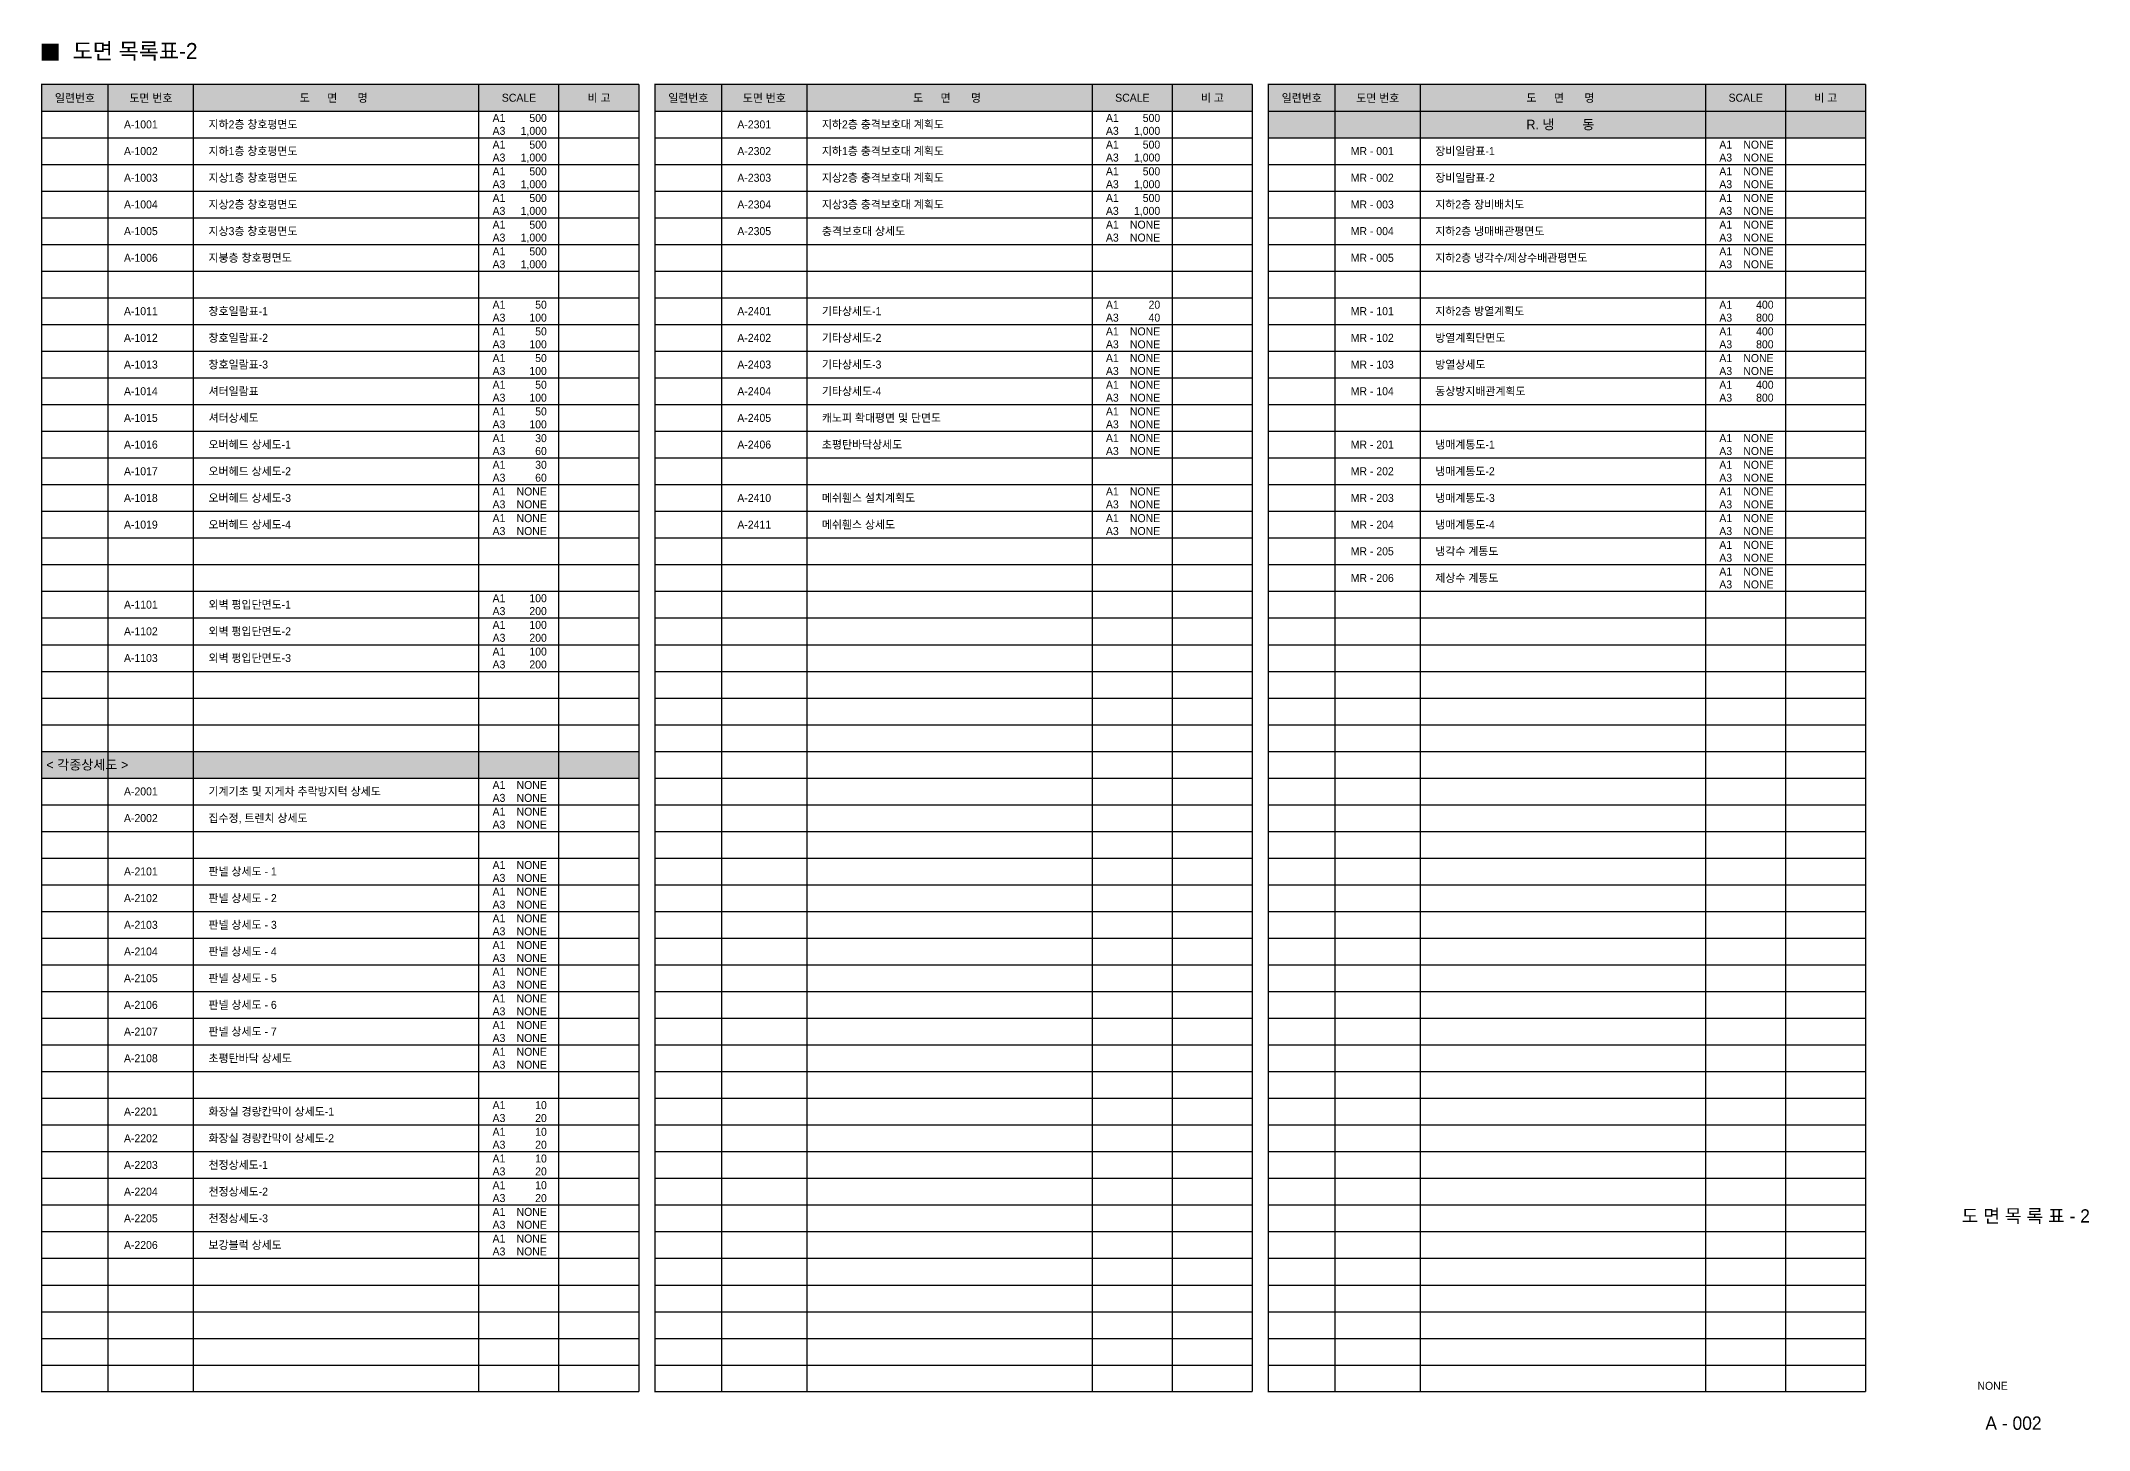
# Model space of a CAD drawing. Header units: millimetres. Extents: x 357974 to 1161961, y -783386 to -523075.
# Drawn here: x 777974 to 1161961, y -783386 to -523075 of the extents above; entities that cross this region are included whole.
import ezdxf
from ezdxf.enums import TextEntityAlignment as Align

# ---------------------------------------------------------------- set-up
doc = ezdxf.new("R2010")
doc.units = ezdxf.units.MM
for name, color, linetype in [('4A.TEC FORM-TEXT', 3, 'Continuous'), ('4A.TEC TEXT 2', 3, 'Continuous'), ('HAT', 8, 'Continuous'), ('TABLE', 7, 'Continuous'), ('TEXT', 3, 'Continuous')]:
    doc.layers.add(name, color=color, linetype=linetype)
doc.styles.add('나눔고딕', font='')
doc.styles.add('돋움', font='')
doc.styles.get('나눔고딕').set_extended_font_data('Dotum')
doc.styles.get('돋움').set_extended_font_data('Dotum')

msp = doc.modelspace()

# ---------------------------------------------------------------- hatches: boundary and pattern name
at = {"layer": 'HAT'}
for color, points in [(252, [(778099, -531209), (890099, -531209), (890099, -536209), (778099, -536209)]), (252, [(893099, -531209), (1005099, -531209), (1005099, -536209), (893099, -536209)]), (252, [(1008099, -531209), (1120099, -531209), (1120099, -536209), (1008099, -536209)]), (252, [(1008099, -536209), (1120099, -536209), (1120099, -541209), (1008099, -541209)]), (254, [(778099, -656209), (890099, -656209), (890099, -661209), (778099, -661209)])]:
    msp.add_hatch(color=color, dxfattribs=at).paths.add_polyline_path(points)

# ---------------------------------------------------------------- linework, layer by layer
at = {"layer": 'TABLE'}
for p, q in [((790599, -536209), (790599, -531209)), ((790599, -536209), (790599, -531209)), ((806599, -536209), (806599, -531209)), ((806599, -536209), (806599, -531209)), ((860099, -536209), (860099, -531209)), ((860099, -536209), (860099, -531209)), ((875099, -536209), (875099, -531209)), ((875099, -536209), (875099, -531209)), ((905599, -536209), (905599, -531209)), ((905599, -536209), (905599, -531209)), ((921599, -536209), (921599, -531209)), ((921599, -536209), (921599, -531209)), ((975099, -536209), (975099, -531209)), ((975099, -536209), (975099, -531209)), ((990099, -536209), (990099, -531209)), ((990099, -536209), (990099, -531209)), ((1020599, -536209), (1020599, -531209)), ((1020599, -536209), (1020599, -531209)), ((1036599, -536209), (1036599, -531209)), ((1036599, -536209), (1036599, -531209)), ((1090099, -536209), (1090099, -531209)), ((1090099, -536209), (1090099, -531209)), ((1105099, -536209), (1105099, -531209)), ((1105099, -536209), (1105099, -531209)), ((778099, -536209), (890099, -536209)), ((790599, -776209), (790599, -536209)), ((790599, -776209), (790599, -536209)), ((806599, -776209), (806599, -536209)), ((806599, -776209), (806599, -536209)), ((860099, -776209), (860099, -536209)), ((860099, -776209), (860099, -536209)), ((875099, -776209), (875099, -536209)), ((875099, -776209), (875099, -536209)), ((893099, -536209), (1005099, -536209)), ((905599, -776209), (905599, -536209)), ((905599, -776209), (905599, -536209)), ((921599, -776209), (921599, -536209)), ((921599, -776209), (921599, -536209)), ((975099, -776209), (975099, -536209)), ((975099, -776209), (975099, -536209)), ((990099, -776209), (990099, -536209)), ((990099, -776209), (990099, -536209)), ((1008099, -536209), (1120099, -536209)), ((1020599, -776209), (1020599, -536209)), ((1020599, -776209), (1020599, -536209)), ((1036599, -776209), (1036599, -536209)), ((1036599, -776209), (1036599, -536209)), ((1090099, -776209), (1090099, -536209)), ((1090099, -776209), (1090099, -536209)), ((1105099, -776209), (1105099, -536209)), ((1105099, -776209), (1105099, -536209)), ((778099, -541209), (890099, -541209)), ((893099, -541209), (1005099, -541209)), ((905599, -701209), (905599, -541209)), ((921599, -701209), (921599, -541209)), ((921599, -701209), (921599, -541209)), ((975099, -701209), (975099, -541209)), ((975099, -701209), (975099, -541209)), ((990099, -701209), (990099, -541209)), ((990099, -701209), (990099, -541209)), ((1008099, -541209), (1120099, -541209)), ((778099, -546209), (890099, -546209)), ((893099, -546209), (1005099, -546209)), ((1008099, -546209), (1120099, -546209)), ((778099, -551209), (890099, -551209)), ((893099, -551209), (1005099, -551209)), ((1008099, -551209), (1120099, -551209)), ((778099, -556209), (890099, -556209)), ((893099, -556209), (1005099, -556209)), ((1008099, -556209), (1120099, -556209)), ((778099, -561209), (890099, -561209)), ((893099, -561209), (1005099, -561209)), ((1008099, -561209), (1120099, -561209)), ((778099, -566209), (890099, -566209)), ((893099, -566209), (1005099, -566209)), ((1008099, -566209), (1120099, -566209)), ((778099, -571209), (890099, -571209)), ((893099, -571209), (1005099, -571209)), ((1008099, -571209), (1120099, -571209)), ((778099, -576209), (890099, -576209)), ((893099, -576209), (1005099, -576209)), ((1008099, -576209), (1120099, -576209)), ((778099, -581209), (890099, -581209)), ((893099, -581209), (1005099, -581209)), ((1008099, -581209), (1120099, -581209)), ((778099, -586209), (890099, -586209)), ((893099, -586209), (1005099, -586209)), ((1008099, -586209), (1120099, -586209)), ((778099, -591209), (890099, -591209)), ((893099, -591209), (1005099, -591209)), ((1008099, -591209), (1120099, -591209)), ((778099, -596209), (890099, -596209)), ((893099, -596209), (1005099, -596209)), ((990099, -696209), (990099, -596209)), ((1008099, -596209), (1120099, -596209)), ((778099, -601209), (890099, -601209)), ((893099, -601209), (1005099, -601209)), ((1008099, -601209), (1120099, -601209)), ((778099, -606209), (890099, -606209)), ((893099, -606209), (1005099, -606209)), ((1008099, -606209), (1120099, -606209)), ((778099, -611209), (890099, -611209)), ((893099, -611209), (1005099, -611209)), ((1008099, -611209), (1120099, -611209)), ((778099, -616209), (890099, -616209)), ((893099, -616209), (1005099, -616209)), ((1008099, -616209), (1120099, -616209)), ((778099, -621209), (890099, -621209)), ((893099, -621209), (1005099, -621209)), ((1008099, -621209), (1120099, -621209)), ((778099, -626209), (890099, -626209)), ((893099, -626209), (1005099, -626209)), ((1008099, -626209), (1120099, -626209)), ((778099, -631209), (890099, -631209)), ((893099, -631209), (1005099, -631209)), ((1008099, -631209), (1120099, -631209)), ((778099, -636209), (890099, -636209)), ((893099, -636209), (1005099, -636209)), ((1008099, -636209), (1120099, -636209)), ((778099, -641209), (890099, -641209)), ((893099, -641209), (1005099, -641209)), ((1008099, -641209), (1120099, -641209)), ((778099, -646209), (890099, -646209)), ((893099, -646209), (1005099, -646209)), ((1008099, -646209), (1120099, -646209)), ((778099, -651209), (890099, -651209)), ((893099, -651209), (1005099, -651209)), ((1008099, -651209), (1120099, -651209)), ((778099, -656209), (890099, -656209)), ((893099, -656209), (1005099, -656209)), ((1008099, -656209), (1120099, -656209)), ((778099, -661209), (890099, -661209)), ((893099, -661209), (1005099, -661209)), ((1008099, -661209), (1120099, -661209)), ((778099, -666209), (890099, -666209)), ((893099, -666209), (1005099, -666209)), ((1008099, -666209), (1120099, -666209)), ((778099, -671209), (890099, -671209)), ((893099, -671209), (1005099, -671209)), ((1008099, -671209), (1120099, -671209)), ((778099, -676209), (890099, -676209)), ((893099, -676209), (1005099, -676209)), ((1008099, -676209), (1120099, -676209)), ((778099, -681209), (890099, -681209)), ((893099, -681209), (1005099, -681209)), ((1008099, -681209), (1120099, -681209)), ((778099, -686209), (890099, -686209)), ((893099, -686209), (1005099, -686209)), ((1008099, -686209), (1120099, -686209)), ((778099, -691209), (890099, -691209)), ((893099, -691209), (1005099, -691209)), ((1008099, -691209), (1120099, -691209)), ((778099, -696209), (890099, -696209)), ((893099, -696209), (1005099, -696209)), ((1008099, -696209), (1120099, -696209)), ((778099, -701209), (890099, -701209)), ((893099, -701209), (1005099, -701209)), ((1008099, -701209), (1120099, -701209)), ((778099, -706209), (890099, -706209)), ((893099, -706209), (1005099, -706209)), ((1008099, -706209), (1120099, -706209)), ((778099, -711209), (890099, -711209)), ((893099, -711209), (1005099, -711209)), ((1008099, -711209), (1120099, -711209)), ((778099, -716209), (890099, -716209)), ((893099, -716209), (1005099, -716209)), ((1008099, -716209), (1120099, -716209)), ((778099, -721209), (890099, -721209)), ((893099, -721209), (1005099, -721209)), ((1008099, -721209), (1120099, -721209)), ((778099, -726209), (890099, -726209)), ((893099, -726209), (1005099, -726209)), ((1008099, -726209), (1120099, -726209)), ((778099, -731209), (890099, -731209)), ((893099, -731209), (1005099, -731209)), ((1008099, -731209), (1120099, -731209)), ((778099, -736209), (890099, -736209)), ((893099, -736209), (1005099, -736209)), ((1008099, -736209), (1120099, -736209)), ((778099, -741209), (890099, -741209)), ((893099, -741209), (1005099, -741209)), ((1008099, -741209), (1120099, -741209)), ((778099, -746209), (890099, -746209)), ((893099, -746209), (1005099, -746209)), ((1008099, -746209), (1120099, -746209)), ((778099, -751209), (890099, -751209)), ((893099, -751209), (1005099, -751209)), ((1008099, -751209), (1120099, -751209)), ((778099, -756209), (890099, -756209)), ((893099, -756209), (1005099, -756209)), ((1008099, -756209), (1120099, -756209)), ((778099, -761209), (890099, -761209)), ((893099, -761209), (1005099, -761209)), ((1008099, -761209), (1120099, -761209)), ((778099, -766209), (890099, -766209)), ((893099, -766209), (1005099, -766209)), ((1008099, -766209), (1120099, -766209)), ((778099, -771209), (890099, -771209)), ((893099, -771209), (1005099, -771209)), ((1008099, -771209), (1120099, -771209))]:
    msp.add_line(p, q, dxfattribs=at)
at = {"layer": 'TABLE', "const_width": 250}
for points in [[(890099, -531209), (778099, -531209), (778099, -776209), (890099, -776209)], [(890099, -776209), (890099, -531209)], [(1005099, -531209), (893099, -531209), (893099, -776209), (1005099, -776209)], [(1005099, -776209), (1005099, -531209)], [(1120099, -531209), (1008099, -531209), (1008099, -776209), (1120099, -776209)], [(1120099, -776209), (1120099, -531209)]]:
    msp.add_lwpolyline(points, dxfattribs=at)
at = {"layer": 'TEXT'}
msp.add_solid([(778099, -523553), (781299, -523553), (778099, -526753), (781299, -526753)], dxfattribs=at)

# ---------------------------------------------------------------- texts
at = {"layer": '4A.TEC FORM-TEXT', "style": '돋움'}
msp.add_text('A - 002', height=2500, dxfattribs=at).set_placement((1147794, -783350), align=Align.CENTER)
at = {"layer": '4A.TEC TEXT 2', "style": '나눔고딕'}
for s, height, p in [('도 면 목 록 표 - 2', 2500, (1150103, -744514)), ('NONE', 1500, (1143874, -775850))]:
    msp.add_text(s, height=height, dxfattribs=at).set_placement(p, align=Align.CENTER)
at = {"layer": 'TEXT', "color": 3, "style": '돋움'}
msp.add_text('도면 목록표-2', height=3000, dxfattribs=at).set_placement((783927, -526455))
at = {"layer": 'TEXT', "style": '돋움'}
for s, p in [('일련번호', (784349, -533709)), ('도면 번호', (798599, -533709)), ('도      면       명', (832849, -533709)), ('SCALE', (867599, -533709)), ('비 고', (882599, -533709)), ('일련번호', (899349, -533709)), ('도면 번호', (913599, -533709)), ('도      면       명', (947849, -533709)), ('SCALE', (982599, -533709)), ('비 고', (997599, -533709)), ('일련번호', (1014349, -533709)), ('도면 번호', (1028599, -533709)), ('도      면       명', (1062849, -533709)), ('SCALE', (1097599, -533709)), ('비 고', (1112599, -533709))]:
    msp.add_text(s, height=1500, dxfattribs=at).set_placement(p, align=Align.MIDDLE)
for s, p in [('A1', (862643, -537500)), ('A1', (977643, -537500)), ('A-1001', (793538, -538709)), ('지하2층 창호평면도', (809386, -538709)), ('A3', (862643, -539918)), ('A-2301', (908538, -538709)), ('지하2층 충격보호대 계획도', (924386, -538709)), ('A3', (977643, -539918)), ('A-1002', (793538, -543709)), ('지하1층 창호평면도', (809386, -543709)), ('A1', (862643, -542500)), ('A3', (862643, -544918)), ('A-2302', (908538, -543709)), ('지하1층 충격보호대 계획도', (924386, -543709)), ('A1', (977643, -542500)), ('A3', (977643, -544918)), ('MR - 001', (1023538, -543709)), ('장비일람표-1', (1039386, -543709)), ('A1', (1092643, -542500)), ('A3', (1092643, -544918)), ('A-1003', (793538, -548709)), ('지상1층 창호평면도', (809386, -548709)), ('A1', (862643, -547500)), ('A-2303', (908538, -548709)), ('지상2층 충격보호대 계획도', (924386, -548709)), ('A1', (977643, -547500)), ('MR - 002', (1023538, -548709)), ('장비일람표-2', (1039386, -548709)), ('A1', (1092643, -547500)), ('A-1004', (793538, -553709)), ('지상2층 창호평면도', (809386, -553709)), ('A3', (862643, -549918)), ('A1', (862643, -552500)), ('A-2304', (908538, -553709)), ('지상3층 충격보호대 계획도', (924386, -553709)), ('A3', (977643, -549918)), ('A1', (977643, -552500)), ('MR - 003', (1023538, -553709)), ('지하2층 장비배치도', (1039386, -553709)), ('A3', (1092643, -549918)), ('A1', (1092643, -552500)), ('A3', (862643, -554918)), ('A1', (862643, -557500)), ('A3', (977643, -554918)), ('A1', (977643, -557500)), ('A3', (1092643, -554918)), ('A1', (1092643, -557500)), ('A-1005', (793538, -558709)), ('지상3층 창호평면도', (809386, -558709)), ('A3', (862643, -559918)), ('A-2305', (908538, -558709)), ('충격보호대 상세도', (924386, -558709)), ('A3', (977643, -559918)), ('MR - 004', (1023538, -558709)), ('지하2층 냉매배관평면도', (1039386, -558709)), ('A3', (1092643, -559918)), ('A-1006', (793538, -563709)), ('지붕층 창호평면도', (809386, -563709)), ('A1', (862643, -562500)), ('A3', (862643, -564918)), ('MR - 005', (1023538, -563709)), ('지하2층 냉각수/제상수배관평면도', (1039386, -563709)), ('A1', (1092643, -562500)), ('A3', (1092643, -564918)), ('A1', (862643, -572500)), ('A1', (977643, -572500)), ('A1', (1092643, -572500)), ('A-1011', (793538, -573709)), ('창호일람표-1', (809386, -573709)), ('A3', (862643, -574918)), ('A-2401', (908538, -573709)), ('기타상세도-1', (924386, -573709)), ('A3', (977643, -574918)), ('MR - 101', (1023538, -573709)), ('지하2층 방열계획도', (1039386, -573709)), ('A3', (1092643, -574918)), ('A-1012', (793538, -578709)), ('창호일람표-2', (809386, -578709)), ('A1', (862643, -577500)), ('A3', (862643, -579918)), ('A-2402', (908538, -578709)), ('기타상세도-2', (924386, -578709)), ('A1', (977643, -577500)), ('A3', (977643, -579918)), ('MR - 102', (1023538, -578709)), ('방열계획단면도', (1039386, -578709)), ('A1', (1092643, -577500)), ('A3', (1092643, -579918)), ('A-1013', (793538, -583709)), ('창호일람표-3', (809386, -583709)), ('A1', (862643, -582500)), ('A-2403', (908538, -583709)), ('기타상세도-3', (924386, -583709)), ('A1', (977643, -582500)), ('MR - 103', (1023538, -583709)), ('방열상세도', (1039386, -583709)), ('A1', (1092643, -582500)), ('A3', (862643, -584918)), ('A1', (862643, -587500)), ('A3', (977643, -584918)), ('A1', (977643, -587500)), ('A3', (1092643, -584918)), ('A1', (1092643, -587500)), ('A-1014', (793538, -588709)), ('셔터일람표', (809386, -588709)), ('A3', (862643, -589918)), ('A-2404', (908538, -588709)), ('기타상세도-4', (924386, -588709)), ('A3', (977643, -589918)), ('MR - 104', (1023538, -588709)), ('동상방지배관계획도', (1039386, -588709)), ('A3', (1092643, -589918)), ('A-1015', (793538, -593709)), ('셔터상세도', (809386, -593709)), ('A1', (862643, -592500)), ('A3', (862643, -594918)), ('A-2405', (908538, -593709)), ('캐노피 확대평면 및 단면도', (924386, -593709)), ('A1', (977643, -592500)), ('A3', (977643, -594918)), ('A-1016', (793538, -598709)), ('오버헤드 상세도-1', (809386, -598709)), ('A1', (862643, -597500)), ('A-2406', (908538, -598709)), ('초평탄바닥상세도', (924386, -598709)), ('A1', (977643, -597500)), ('MR - 201', (1023538, -598709)), ('냉매계통도-1', (1039386, -598709)), ('A1', (1092643, -597500)), ('오버헤드 상세도-2', (809386, -603709)), ('A3', (862643, -599918)), ('A1', (862643, -602500)), ('A3', (977643, -599918)), ('냉매계통도-2', (1039386, -603709)), ('A3', (1092643, -599918)), ('A1', (1092643, -602500)), ('A-1017', (793538, -603709)), ('A3', (862643, -604918)), ('MR - 202', (1023538, -603709)), ('A3', (1092643, -604918)), ('A-1018', (793538, -608709)), ('오버헤드 상세도-3', (809386, -608709)), ('A1', (862643, -607500)), ('A3', (862643, -609918)), ('A-2410', (908538, -608709)), ('메쉬휀스 설치계획도', (924386, -608709)), ('A1', (977643, -607500)), ('A3', (977643, -609918)), ('MR - 203', (1023538, -608709)), ('냉매계통도-3', (1039386, -608709)), ('A1', (1092643, -607500)), ('A3', (1092643, -609918)), ('A-1019', (793538, -613709)), ('오버헤드 상세도-4', (809386, -613709)), ('A1', (862643, -612500)), ('A3', (862643, -614918)), ('A-2411', (908538, -613709)), ('메쉬휀스 상세도', (924386, -613709)), ('A1', (977643, -612500)), ('A3', (977643, -614918)), ('MR - 204', (1023538, -613709)), ('냉매계통도-4', (1039386, -613709)), ('A1', (1092643, -612500)), ('A3', (1092643, -614918)), ('MR - 205', (1023538, -618709)), ('냉각수 계통도', (1039386, -618709)), ('A1', (1092643, -617500)), ('A3', (1092643, -619918)), ('A1', (1092643, -622500)), ('MR - 206', (1023538, -623709)), ('제상수 계통도', (1039386, -623709)), ('A3', (1092643, -624918)), ('A-1101', (793538, -628709)), ('외벽 평입단면도-1', (809386, -628709)), ('A1', (862643, -627500)), ('A3', (862643, -629918)), ('A-1102', (793538, -633709)), ('외벽 평입단면도-2', (809386, -633709)), ('A1', (862643, -632500)), ('A3', (862643, -634918)), ('A1', (862643, -637500)), ('A-1103', (793538, -638709)), ('외벽 평입단면도-3', (809386, -638709)), ('A3', (862643, -639918)), ('A-2001', (793538, -663709)), ('기계기초 및 지게차 추락방지턱 상세도', (809386, -663709)), ('A1', (862643, -662500)), ('A3', (862643, -664918)), ('A-2002', (793538, -668709)), ('집수정, 트렌치 상세도', (809386, -668709)), ('A1', (862643, -667500)), ('A3', (862643, -669918)), ('A-2101', (793538, -678709)), ('판넬 상세도 - 1', (809386, -678709)), ('A1', (862643, -677500)), ('A3', (862643, -679918)), ('A-2102', (793538, -683709)), ('판넬 상세도 - 2', (809386, -683709)), ('A1', (862643, -682500)), ('A3', (862643, -684918)), ('A1', (862643, -687500)), ('A-2103', (793538, -688709)), ('판넬 상세도 - 3', (809386, -688709)), ('A3', (862643, -689918)), ('A-2104', (793538, -693709)), ('판넬 상세도 - 4', (809386, -693709)), ('A1', (862643, -692500)), ('A3', (862643, -694918)), ('A-2105', (793538, -698709)), ('판넬 상세도 - 5', (809386, -698709)), ('A1', (862643, -697500)), ('A3', (862643, -699918)), ('A1', (862643, -702500)), ('A-2106', (793538, -703709)), ('판넬 상세도 - 6', (809386, -703709)), ('A3', (862643, -704918)), ('A-2107', (793538, -708709)), ('판넬 상세도 - 7', (809386, -708709)), ('A1', (862643, -707500)), ('A3', (862643, -709918)), ('A-2108', (793538, -713709)), ('초평탄바닥 상세도', (809386, -713709)), ('A1', (862643, -712500)), ('A3', (862643, -714918)), ('A1', (862643, -722500)), ('A-2201', (793538, -723709)), ('화장실 경량칸막이 상세도-1', (809386, -723709)), ('A3', (862643, -724918)), ('A-2202', (793538, -728709)), ('화장실 경량칸막이 상세도-2', (809386, -728709)), ('A1', (862643, -727500)), ('A3', (862643, -729918)), ('A-2203', (793538, -733709)), ('천정상세도-1', (809386, -733709)), ('A1', (862643, -732500)), ('A3', (862643, -734918)), ('A1', (862643, -737500)), ('A-2204', (793538, -738709)), ('천정상세도-2', (809386, -738709)), ('A3', (862643, -739918)), ('A-2205', (793538, -743709)), ('천정상세도-3', (809386, -743709)), ('A1', (862643, -742500)), ('A3', (862643, -744918)), ('A-2206', (793538, -748709)), ('보강블럭 상세도', (809386, -748709)), ('A1', (862643, -747500)), ('A3', (862643, -749918))]:
    msp.add_text(s, height=1500, dxfattribs=at).set_placement(p, align=Align.MIDDLE_LEFT)
for s, p in [('500', (872818, -537500)), ('500', (987818, -537500)), ('1,000', (872818, -539918)), ('1,000', (987818, -539918)), ('1,000', (872818, -544918)), ('500', (872818, -542500)), ('1,000', (987818, -544918)), ('500', (987818, -542500)), ('NONE', (1102818, -542500)), ('NONE', (1102818, -544918)), ('500', (872818, -547500)), ('500', (987818, -547500)), ('NONE', (1102818, -547500)), ('1,000', (872818, -549918)), ('500', (872818, -552500)), ('1,000', (987818, -549918)), ('500', (987818, -552500)), ('NONE', (1102818, -549918)), ('NONE', (1102818, -552500)), ('1,000', (872818, -554918)), ('500', (872818, -557500)), ('NONE', (987818, -557500)), ('1,000', (987818, -554918)), ('NONE', (1102818, -554918)), ('NONE', (1102818, -557500)), ('1,000', (872818, -559918)), ('NONE', (987818, -559918)), ('NONE', (1102818, -559918)), ('1,000', (872818, -564918)), ('500', (872818, -562500)), ('NONE', (1102818, -562500)), ('NONE', (1102818, -564918)), ('50', (872818, -572500)), ('20', (987818, -572500)), ('400', (1102818, -572500)), ('100', (872818, -574918)), ('40', (987818, -574918)), ('800', (1102818, -574918)), ('100', (872818, -579918)), ('50', (872818, -577500)), ('NONE', (987818, -577500)), ('NONE', (987818, -579918)), ('400', (1102818, -577500)), ('800', (1102818, -579918)), ('50', (872818, -582500)), ('NONE', (987818, -582500)), ('NONE', (1102818, -582500)), ('100', (872818, -584918)), ('50', (872818, -587500)), ('NONE', (987818, -584918)), ('NONE', (987818, -587500)), ('NONE', (1102818, -584918)), ('400', (1102818, -587500)), ('100', (872818, -589918)), ('NONE', (987818, -589918)), ('800', (1102818, -589918)), ('100', (872818, -594918)), ('50', (872818, -592500)), ('NONE', (987818, -592500)), ('NONE', (987818, -594918)), ('30', (872818, -597500)), ('NONE', (987818, -597500)), ('NONE', (1102818, -597500)), ('30', (872818, -602500)), ('60', (872818, -599918)), ('NONE', (987818, -599918)), ('NONE', (1102818, -599918)), ('NONE', (1102818, -602500)), ('60', (872818, -604918)), ('NONE', (1102818, -604918)), ('NONE', (872818, -607500)), ('NONE', (872818, -609918)), ('NONE', (987818, -607500)), ('NONE', (987818, -609918)), ('NONE', (1102818, -607500)), ('NONE', (1102818, -609918)), ('NONE', (872818, -612500)), ('NONE', (872818, -614918)), ('NONE', (987818, -612500)), ('NONE', (987818, -614918)), ('NONE', (1102818, -612500)), ('NONE', (1102818, -614918)), ('NONE', (1102818, -617500)), ('NONE', (1102818, -619918)), ('NONE', (1102818, -622500)), ('NONE', (1102818, -624918)), ('200', (872818, -629918)), ('100', (872818, -627500)), ('100', (872818, -632500)), ('200', (872818, -634918)), ('100', (872818, -637500)), ('200', (872818, -639918)), ('NONE', (872818, -662500)), ('NONE', (872818, -664918)), ('NONE', (872818, -667500)), ('NONE', (872818, -669918)), ('NONE', (872818, -677500)), ('NONE', (872818, -679918)), ('NONE', (872818, -682500)), ('NONE', (872818, -684918)), ('NONE', (872818, -687500)), ('NONE', (872818, -689918)), ('NONE', (872818, -692500)), ('NONE', (872818, -694918)), ('NONE', (872818, -697500)), ('NONE', (872818, -699918)), ('NONE', (872818, -702500)), ('NONE', (872818, -704918)), ('NONE', (872818, -707500)), ('NONE', (872818, -709918)), ('NONE', (872818, -712500)), ('NONE', (872818, -714918)), ('10', (872818, -722500)), ('20', (872818, -724918)), ('20', (872818, -729918)), ('10', (872818, -727500)), ('10', (872818, -732500)), ('20', (872818, -734918)), ('10', (872818, -737500)), ('20', (872818, -739918)), ('NONE', (872818, -742500)), ('NONE', (872818, -744918)), ('NONE', (872818, -747500)), ('NONE', (872818, -749918))]:
    msp.add_text(s, height=1500, dxfattribs=at).set_placement(p, align=Align.MIDDLE_RIGHT)
at = {"layer": 'TEXT', "color": 2, "style": '돋움'}
msp.add_text('R. 냉        동', height=1800, dxfattribs=at).set_placement((1062849, -538709), align=Align.MIDDLE)
msp.add_text('< 각종상세도 >', height=1800, dxfattribs=at).set_placement((778989, -658709), align=Align.MIDDLE_LEFT)

doc.saveas('drawing.dxf')
